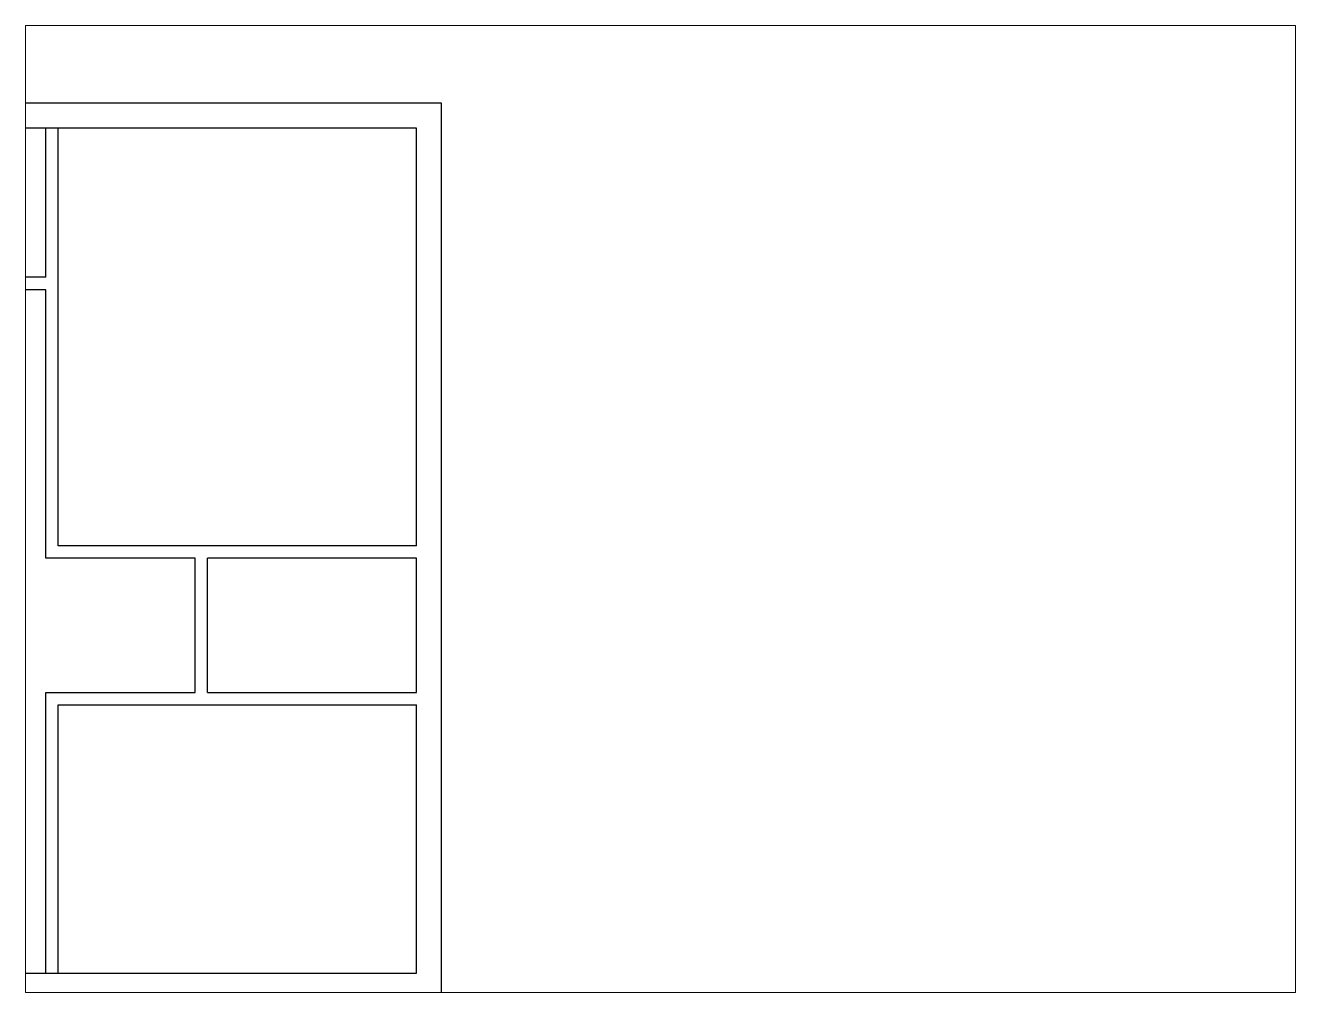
# Paper-space layout 'Layout2' of a CAD drawing. Header units: inches. Extents: x 1.05 to 9.45, y 0.8 to 7.2.
# The model-space entities are those that its viewports show. They can reach past a viewport. Long polylines and large blocks are cut down to what shows.
import ezdxf

# ---------------------------------------------------------------- set-up
doc = ezdxf.new("R2010")
doc.units = ezdxf.units.IN
doc.header["$MEASUREMENT"] = 0

msp = doc.modelspace()

# ---------------------------------------------------------------- linework, layer by layer
for p, q in [((254, 350), (10, 350)), ((105, 290), (105, 350)), ((110, 182), (110, 350)), ((254, 182), (254, 350)), ((105, 290), (10, 290)), ((105, 285), (10, 285)), ((105, 177), (105, 285)), ((254, 182), (110, 182)), ((165, 177), (105, 177)), ((165, 123), (165, 177)), ((254, 177), (170, 177)), ((170, 123), (170, 177)), ((254, 123), (254, 177)), ((105, 123), (165, 123)), ((105, 10), (105, 123)), ((170, 123), (254, 123)), ((110, 118), (254, 118)), ((110, 10), (110, 118)), ((254, 10), (254, 118)), ((10, 10), (254, 10))]:
    msp.add_line(p, q)
msp.add_lwpolyline([(0, 360), (0, 0), (264, 0), (264, 360)], close=True)

psp = doc.layouts.new('Layout2')

# ---------------------------------------------------------------- viewports
at = {"layer": '0'}
psp.add_viewport(center=(5.25, 4), size=(8.4, 6.4), view_center_point=(352.1222, 196.7809), view_height=389.117955, dxfattribs=at)

doc.saveas('drawing.dxf')
